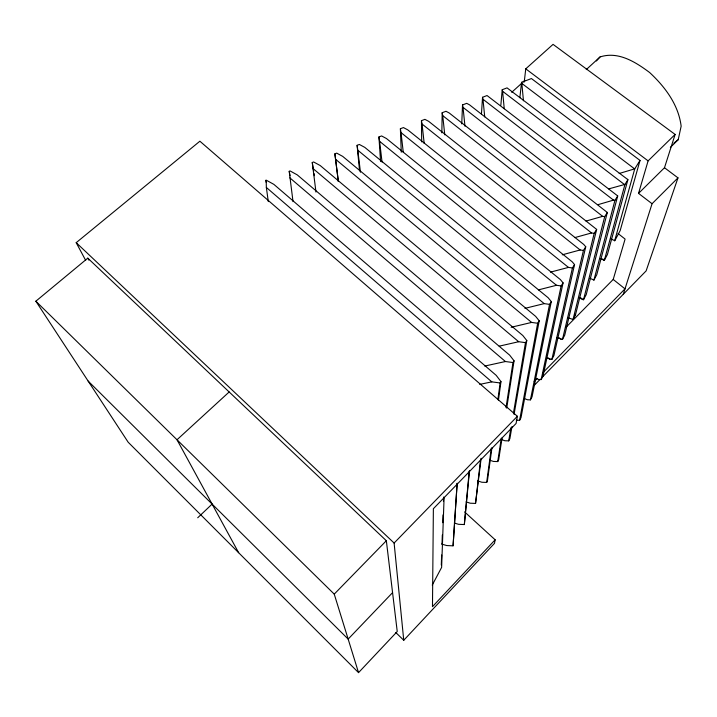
<?xml version="1.0" encoding="UTF-8"?>
<svg xmlns="http://www.w3.org/2000/svg" width="717" height="717" viewBox="0 0 717 717"><rect width="100%" height="100%" fill="white"/><g stroke="black" fill="none" stroke-linecap="round" stroke-linejoin="round"><path stroke-width="1.08" d="M441.851 132.842L442.174 112.73L445.974 111.278L449.227 112.99L596.669 229.413L575.491 314.871L573.044 319.486L568.115 317.73M441.296 565.014L441.645 554.994M442.022 543.862L442.326 534.954M442.739 522.702L443.007 514.905M443.464 501.542L443.617 497.087M432.243 585.099L441.627 567.398L444.101 497.284M461.748 123.898L462.528 104.933L466.686 103.347L469.42 104.763L607.326 212.465L586.21 294.651L583.521 299.724L579.121 297.94M441.627 544.078L446.772 545.556L453.054 545.843L457.132 483.366M453.09 545.771L457.168 483.294M481.448 113.958L482.541 97.27L487.049 95.549L617.722 195.929L596.759 274.736L593.918 280.105L590.064 278.295M500.842 105.238L502.223 89.733L507.053 87.877L627.94 179.68L624.964 184.403L604.323 260.396L600.389 258.496M454.264 523.025L458.548 524.315L464.338 524.557L469.214 471.141M469.518 470.621L464.338 524.557M519.852 97.718L521.573 82.321L531.422 78.547L640.03 160.438L620.16 230.605L614.81 240.706L610.866 238.922M466.023 501.882L470.244 503.209L475.541 503.424L480.605 459.212M524.235 82.043L525.758 68.841L553.058 44.364L675.118 134.438L664.489 167.733L638.542 193.375L652.067 203.718L623.279 294.284M481.152 458.262L475.541 503.424M477.692 480.883L481.86 482.254L486.664 482.433L491.306 448.17M497.885 399.548L500.125 382.968L500.977 381.614L496.173 375.332L273.876 184.377L266.195 180.137L266.348 187.442L268.292 201.594M491.925 447.91L487.399 481.053L486.664 482.433M498.414 400.4L500.977 381.614M490.311 460.377L493.395 461.434L497.723 461.578L501.282 438.472M506.023 407.659L512.969 362.542L514.062 360.803L509.679 355.166L297.241 174.867L290.134 170.969L289.22 171.318L293.029 201.638M502.097 437.782L498.673 459.776L497.723 461.578M506.713 408.09L514.062 360.803M501.819 439.664L504.858 440.749L508.703 440.865L510.961 427.628M513.417 413.279L525.48 342.645L526.807 340.539L522.836 335.529L320.176 165.528L313.634 161.97L312.262 162.49L315.973 192.057M511.965 426.525L509.877 438.652L508.703 440.865M514.062 414.399L526.807 340.539M464.571 511.884L495.151 539.793L494.515 543.316L403.752 640.272L395.748 632.475M85.664 260.361L76.199 242.678L199.882 141.213L517.387 416.281L516.088 423.469L433.373 508.72L432.476 606.672L495.151 539.793M516.249 420.198L519.601 420.296L537.669 323.259L539.211 320.804L535.653 316.385L342.681 156.369L336.703 153.133L334.884 153.823L338.343 181.455L334.884 153.823M539.211 320.804L520.999 417.67L519.601 420.296M524.432 398.589L527.56 399.79L530.437 399.862L549.545 304.367L551.292 301.588L548.147 297.734L364.774 147.37L359.351 144.458L357.111 145.318L359.558 170.852M551.292 301.588L532.041 396.833L530.437 399.862M535.707 378.289L538.799 379.508L541.192 379.571L561.133 285.94L563.069 282.857L560.336 279.549L386.463 138.542L381.596 135.934L378.935 136.956L380.566 161.459M563.069 282.857L543.02 376.129L541.192 379.571M670.368 147.406L678.219 139.69L681.15 126.183C678.488 104.691 665.071 86.874 649.629 72.516C635.567 62.038 618.233 50.979 600.039 56.948L586.255 69.603M546.91 358.115L551.884 359.405L572.426 267.97L574.55 264.591L572.211 261.813L407.767 129.867L403.438 127.572L400.382 128.737L401.269 152.174M574.55 264.591L553.909 355.569L551.884 359.405M557.046 337.644L562.495 339.383L583.45 250.448L585.744 246.782L583.799 244.506L428.685 121.352L424.894 119.354L421.462 120.671L421.686 141.894M585.744 246.782L564.736 335.153L562.495 339.383M573.044 319.486L594.205 233.339L596.669 229.413M583.521 299.724L604.7 216.642L607.326 212.465M593.918 280.105L614.953 200.33L617.722 195.929M614.648 240.813L634.751 168.845L619.174 173.496M566.018 327.266L613.214 279.451L625.099 239.066L618.063 233.554M638.542 193.375L648.105 160.877L675.118 134.438M664.489 167.733L677.977 177.861L646.125 270.901L541.918 377.518M604.323 260.396L607.38 254.607L627.877 179.77L627.465 179.322M640.03 160.438L634.688 168.943L521.842 83.423L521.573 82.321M596.374 60.972L600.039 56.948M358.536 672.636L397.236 631.516L386.346 540.735L87.788 258.156L35.85 301.203L128.164 442.21L358.536 672.636L334.247 594.124L35.85 301.203M392.575 592.627L348.157 639.098L88.137 381.068M403.752 640.272L394.117 543.038L517.387 416.281M534.192 381.614L537.329 378.424M542.805 372.822L625 288.852L613.214 279.451M534.093 385.522L540.349 379.114M334.247 594.124L386.346 540.735M652.067 203.718L677.977 177.861M197.713 517.773L212.115 504.096M229.171 391.966L177.009 439.763L238.653 552.726M511.696 92.305L521.537 83.441M523.177 81.971L524.817 80.492M673.944 143.077L678.219 139.69M608.715 188.894L624.964 184.403M598.014 204.659L613.528 200.124L614.953 200.33M586.022 221.087L602.665 216.337L604.7 216.642M574.801 237.605L591.543 232.953L594.205 233.339M562.245 254.813L580.143 249.973L583.45 250.448M550.459 272.137L568.464 267.405L572.426 267.97M538.386 289.892L556.491 285.285L561.133 285.94M524.925 308.364L544.203 303.623L549.545 304.367M511.149 327.284L531.611 322.426L537.669 323.259M499.193 346.168L518.687 341.722L525.48 342.645M484.728 366.055L505.422 361.529L512.969 362.542M479.754 384.384L491.799 381.865L500.125 382.968M525.758 68.841L648.105 160.877M502.223 89.733L502.581 91.265L624.14 184.278M482.541 97.27L482.98 99.251L613.528 200.124M462.528 104.933L463.03 107.371L602.665 216.337M442.174 112.73L442.73 115.634L591.543 232.953M602.647 258.945L604.395 260.343M421.462 120.671L422.062 124.05L580.143 249.973M400.382 128.737L401.027 132.609L568.464 267.405M580.42 297.6L583.02 299.715M378.935 136.956L379.607 141.33L556.491 285.285M357.111 145.318L357.783 150.212L544.203 303.623M559.332 337.931L561.053 339.356M335.565 159.264L531.611 322.426M548.254 357.935L549.957 359.369M312.926 168.477L518.687 341.722M289.856 177.87L505.422 361.529M266.348 187.442L491.799 381.865M76.199 242.678L394.117 543.038M574.98 314.216L575.491 314.871M87.788 258.156L88.827 260.119M265.756 180.308L266.249 182.476M289.22 171.318L290.062 175.692M312.262 162.49L313.661 171.3M314.01 173.496L314.36 175.701M357.783 150.212L360.463 172.241M379.607 141.33L382.044 162.096M401.027 132.609L403.25 152.138M422.062 124.05L424.195 143.427M442.73 115.634L444.773 134.868M463.03 107.371L464.974 126.219M482.98 99.251L484.728 116.853M502.581 91.265L504.257 108.751M521.842 83.423L523.455 100.774"/></g></svg>
